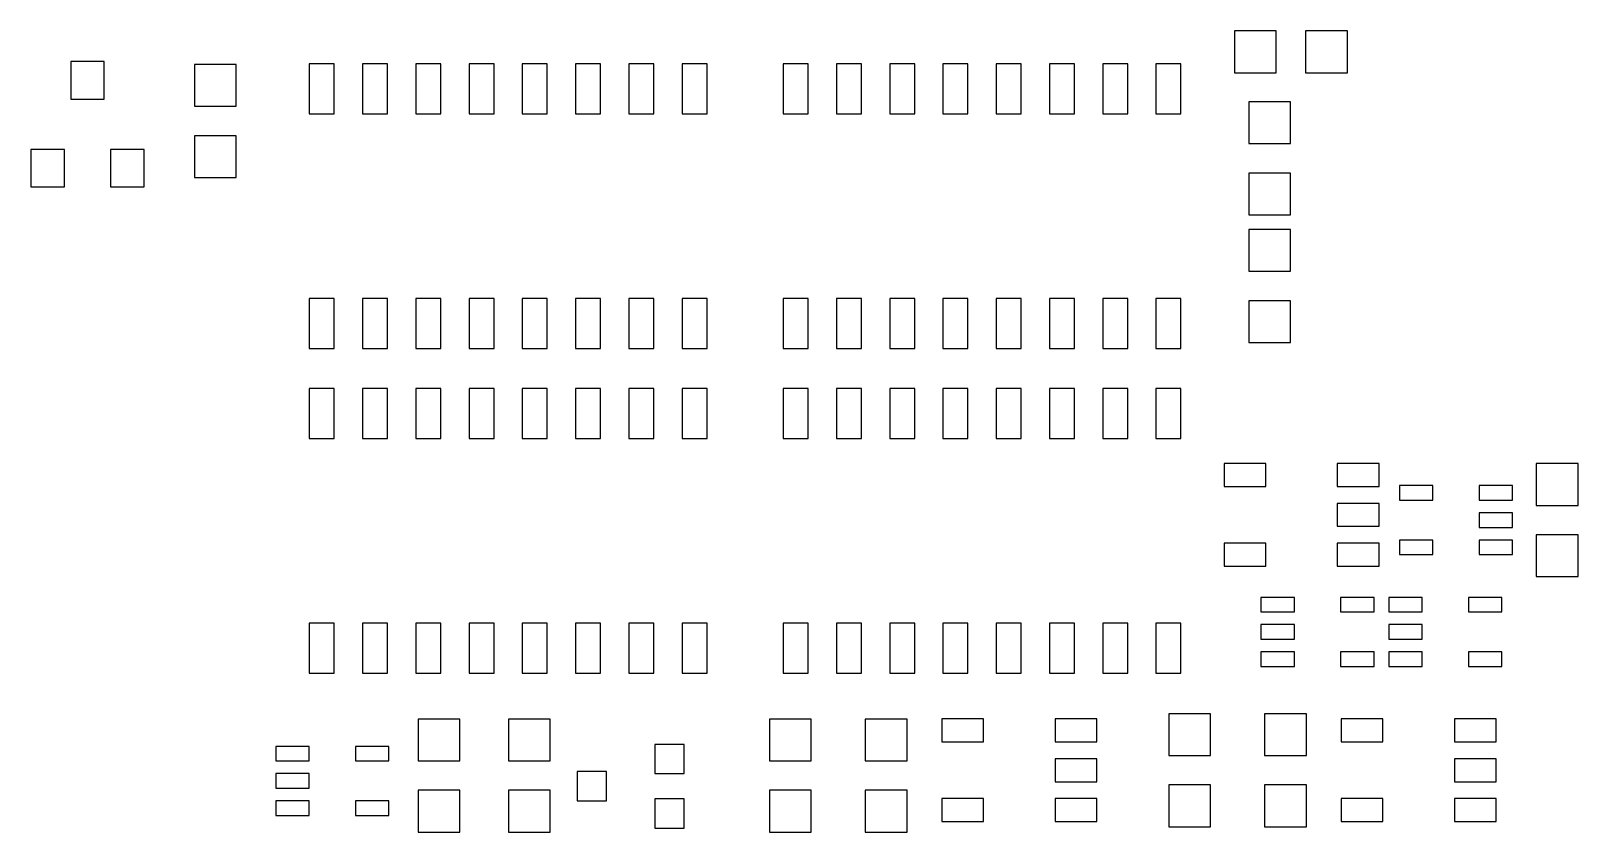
# Model space of a CAD drawing. Header units: metres. Extents: x 1.2 to 38.1, y 1.1 to 20.2.
import ezdxf

# ---------------------------------------------------------------- set-up
doc = ezdxf.new("R2010")
doc.units = ezdxf.units.M

msp = doc.modelspace()

# ---------------------------------------------------------------- linework, layer by layer
for p, q in [((30.8906, 20.1836), (29.8936, 20.1836)), ((29.8936, 20.1836), (29.8936, 19.1865)), ((30.8906, 19.1865), (30.8906, 20.1836)), ((32.5908, 20.1836), (31.5938, 20.1836)), ((31.5938, 20.1836), (31.5938, 19.1865)), ((32.5908, 19.1865), (32.5908, 20.1836)), ((2.93848, 19.4551), (2.1416, 19.4551)), ((2.1416, 19.4551), (2.1416, 18.5586)), ((2.93848, 18.5586), (2.93848, 19.4551)), ((6.08691, 19.3828), (5.08984, 19.3828)), ((5.08984, 19.3828), (5.08984, 18.3857)), ((6.08691, 18.3857), (6.08691, 19.3828)), ((8.42676, 19.4004), (7.8291, 19.4004)), ((7.8291, 19.4004), (7.8291, 18.2031)), ((8.42676, 18.2031), (8.42676, 19.4004)), ((9.69629, 19.4004), (9.09961, 19.4004)), ((9.09961, 19.4004), (9.09961, 18.2031)), ((9.69629, 18.2031), (9.69629, 19.4004)), ((10.9668, 19.4004), (10.3691, 19.4004)), ((10.3691, 19.4004), (10.3691, 18.2031)), ((10.9668, 18.2031), (10.9668, 19.4004)), ((12.2363, 19.4004), (11.6396, 19.4004)), ((11.6396, 19.4004), (11.6396, 18.2031)), ((12.2363, 18.2031), (12.2363, 19.4004)), ((13.5068, 19.4004), (12.9092, 19.4004)), ((12.9092, 19.4004), (12.9092, 18.2031)), ((13.5068, 18.2031), (13.5068, 19.4004)), ((14.7764, 19.4004), (14.1797, 19.4004)), ((14.1797, 19.4004), (14.1797, 18.2031)), ((14.7764, 18.2031), (14.7764, 19.4004)), ((16.0469, 19.4004), (15.4492, 19.4004)), ((15.4492, 19.4004), (15.4492, 18.2031)), ((16.0469, 18.2031), (16.0469, 19.4004)), ((17.3164, 19.4004), (16.7197, 19.4004)), ((16.7197, 19.4004), (16.7197, 18.2031)), ((17.3164, 18.2031), (17.3164, 19.4004)), ((19.7295, 19.4004), (19.1328, 19.4004)), ((19.1328, 19.4004), (19.1328, 18.2031)), ((19.7295, 18.2031), (19.7295, 19.4004)), ((20.999, 19.4004), (20.4023, 19.4004)), ((20.4023, 19.4004), (20.4023, 18.2031)), ((20.999, 18.2031), (20.999, 19.4004)), ((22.2695, 19.4004), (21.6729, 19.4004)), ((21.6729, 19.4004), (21.6729, 18.2031)), ((22.2695, 18.2031), (22.2695, 19.4004)), ((23.5391, 19.4004), (22.9424, 19.4004)), ((22.9424, 19.4004), (22.9424, 18.2031)), ((23.5391, 18.2031), (23.5391, 19.4004)), ((24.8096, 19.4004), (24.2129, 19.4004)), ((24.2129, 19.4004), (24.2129, 18.2031)), ((24.8096, 18.2031), (24.8096, 19.4004)), ((26.0791, 19.4004), (25.4824, 19.4004)), ((25.4824, 19.4004), (25.4824, 18.2031)), ((26.0791, 18.2031), (26.0791, 19.4004)), ((27.3496, 19.4004), (26.7529, 19.4004)), ((26.7529, 19.4004), (26.7529, 18.2031)), ((27.3496, 18.2031), (27.3496, 19.4004)), ((28.6191, 19.4004), (28.0225, 19.4004)), ((28.0225, 19.4004), (28.0225, 18.2031)), ((28.6191, 18.2031), (28.6191, 19.4004)), ((29.8936, 19.1865), (30.8906, 19.1865)), ((31.5938, 19.1865), (32.5908, 19.1865)), ((2.1416, 18.5586), (2.93848, 18.5586)), ((31.2324, 18.4932), (30.2354, 18.4932)), ((30.2354, 18.4932), (30.2354, 17.4961)), ((31.2324, 17.4961), (31.2324, 18.4932)), ((5.08984, 18.3857), (6.08691, 18.3857)), ((7.8291, 18.2031), (8.42676, 18.2031)), ((9.09961, 18.2031), (9.69629, 18.2031)), ((10.3691, 18.2031), (10.9668, 18.2031)), ((11.6396, 18.2031), (12.2363, 18.2031)), ((12.9092, 18.2031), (13.5068, 18.2031)), ((14.1797, 18.2031), (14.7764, 18.2031)), ((15.4492, 18.2031), (16.0469, 18.2031)), ((16.7197, 18.2031), (17.3164, 18.2031)), ((19.1328, 18.2031), (19.7295, 18.2031)), ((20.4023, 18.2031), (20.999, 18.2031)), ((21.6729, 18.2031), (22.2695, 18.2031)), ((22.9424, 18.2031), (23.5391, 18.2031)), ((24.2129, 18.2031), (24.8096, 18.2031)), ((25.4824, 18.2031), (26.0791, 18.2031)), ((26.7529, 18.2031), (27.3496, 18.2031)), ((28.0225, 18.2031), (28.6191, 18.2031)), ((1.98828, 17.3555), (1.19141, 17.3555)), ((1.19141, 17.3555), (1.19141, 16.459)), ((1.98828, 16.459), (1.98828, 17.3555)), ((3.88867, 17.3555), (3.0918, 17.3555)), ((3.0918, 17.3555), (3.0918, 16.459)), ((3.88867, 16.459), (3.88867, 17.3555)), ((6.08691, 17.6826), (5.08984, 17.6826)), ((5.08984, 17.6826), (5.08984, 16.6855)), ((6.08691, 16.6855), (6.08691, 17.6826)), ((30.2354, 17.4961), (31.2324, 17.4961)), ((5.08984, 16.6855), (6.08691, 16.6855)), ((31.2324, 16.793), (30.2354, 16.793)), ((30.2354, 16.793), (30.2354, 15.7969)), ((31.2324, 15.7969), (31.2324, 16.793)), ((1.19141, 16.459), (1.98828, 16.459)), ((3.0918, 16.459), (3.88867, 16.459)), ((30.2354, 15.7969), (31.2324, 15.7969)), ((31.2324, 15.4453), (30.2354, 15.4453)), ((30.2354, 15.4453), (30.2354, 14.4482)), ((31.2324, 14.4482), (31.2324, 15.4453)), ((30.2354, 14.4482), (31.2324, 14.4482)), ((8.42676, 13.8008), (7.8291, 13.8008)), ((7.8291, 13.8008), (7.8291, 12.6035)), ((8.42676, 12.6035), (8.42676, 13.8008)), ((9.69629, 13.8008), (9.09961, 13.8008)), ((9.09961, 13.8008), (9.09961, 12.6035)), ((9.69629, 12.6035), (9.69629, 13.8008)), ((10.9668, 13.8008), (10.3691, 13.8008)), ((10.3691, 13.8008), (10.3691, 12.6035)), ((10.9668, 12.6035), (10.9668, 13.8008)), ((12.2363, 13.8008), (11.6396, 13.8008)), ((11.6396, 13.8008), (11.6396, 12.6035)), ((12.2363, 12.6035), (12.2363, 13.8008)), ((13.5068, 13.8008), (12.9092, 13.8008)), ((12.9092, 13.8008), (12.9092, 12.6035)), ((13.5068, 12.6035), (13.5068, 13.8008)), ((14.7764, 13.8008), (14.1797, 13.8008)), ((14.1797, 13.8008), (14.1797, 12.6035)), ((14.7764, 12.6035), (14.7764, 13.8008)), ((16.0469, 13.8008), (15.4492, 13.8008)), ((15.4492, 13.8008), (15.4492, 12.6035)), ((16.0469, 12.6035), (16.0469, 13.8008)), ((17.3164, 13.8008), (16.7197, 13.8008)), ((16.7197, 13.8008), (16.7197, 12.6035)), ((17.3164, 12.6035), (17.3164, 13.8008)), ((19.7295, 13.8008), (19.1328, 13.8008)), ((19.1328, 13.8008), (19.1328, 12.6035)), ((19.7295, 12.6035), (19.7295, 13.8008)), ((20.999, 13.8008), (20.4023, 13.8008)), ((20.4023, 13.8008), (20.4023, 12.6035)), ((20.999, 12.6035), (20.999, 13.8008)), ((22.2695, 13.8008), (21.6729, 13.8008)), ((21.6729, 13.8008), (21.6729, 12.6035)), ((22.2695, 12.6035), (22.2695, 13.8008)), ((23.5391, 13.8008), (22.9424, 13.8008)), ((22.9424, 13.8008), (22.9424, 12.6035)), ((23.5391, 12.6035), (23.5391, 13.8008)), ((24.8096, 13.8008), (24.2129, 13.8008)), ((24.2129, 13.8008), (24.2129, 12.6035)), ((24.8096, 12.6035), (24.8096, 13.8008)), ((26.0791, 13.8008), (25.4824, 13.8008)), ((25.4824, 13.8008), (25.4824, 12.6035)), ((26.0791, 12.6035), (26.0791, 13.8008)), ((27.3496, 13.8008), (26.7529, 13.8008)), ((26.7529, 13.8008), (26.7529, 12.6035)), ((27.3496, 12.6035), (27.3496, 13.8008)), ((28.6191, 13.8008), (28.0225, 13.8008)), ((28.0225, 13.8008), (28.0225, 12.6035)), ((28.6191, 12.6035), (28.6191, 13.8008)), ((31.2324, 13.7451), (30.2354, 13.7451)), ((30.2354, 13.7451), (30.2354, 12.749)), ((31.2324, 12.749), (31.2324, 13.7451)), ((7.8291, 12.6035), (8.42676, 12.6035)), ((9.09961, 12.6035), (9.69629, 12.6035)), ((10.3691, 12.6035), (10.9668, 12.6035)), ((11.6396, 12.6035), (12.2363, 12.6035)), ((12.9092, 12.6035), (13.5068, 12.6035)), ((14.1797, 12.6035), (14.7764, 12.6035)), ((15.4492, 12.6035), (16.0469, 12.6035)), ((16.7197, 12.6035), (17.3164, 12.6035)), ((19.1328, 12.6035), (19.7295, 12.6035)), ((20.4023, 12.6035), (20.999, 12.6035)), ((21.6729, 12.6035), (22.2695, 12.6035)), ((22.9424, 12.6035), (23.5391, 12.6035)), ((24.2129, 12.6035), (24.8096, 12.6035)), ((25.4824, 12.6035), (26.0791, 12.6035)), ((26.7529, 12.6035), (27.3496, 12.6035)), ((28.0225, 12.6035), (28.6191, 12.6035)), ((30.2354, 12.749), (31.2324, 12.749)), ((8.42676, 11.6533), (7.8291, 11.6533)), ((7.8291, 11.6533), (7.8291, 10.457)), ((8.42676, 10.457), (8.42676, 11.6533)), ((9.69629, 11.6533), (9.09961, 11.6533)), ((9.09961, 11.6533), (9.09961, 10.457)), ((9.69629, 10.457), (9.69629, 11.6533)), ((10.9668, 11.6533), (10.3691, 11.6533)), ((10.3691, 11.6533), (10.3691, 10.457)), ((10.9668, 10.457), (10.9668, 11.6533)), ((12.2363, 11.6533), (11.6396, 11.6533)), ((11.6396, 11.6533), (11.6396, 10.457)), ((12.2363, 10.457), (12.2363, 11.6533)), ((13.5068, 11.6533), (12.9092, 11.6533)), ((12.9092, 11.6533), (12.9092, 10.457)), ((13.5068, 10.457), (13.5068, 11.6533)), ((14.7764, 11.6533), (14.1797, 11.6533)), ((14.1797, 11.6533), (14.1797, 10.457)), ((14.7764, 10.457), (14.7764, 11.6533)), ((16.0469, 11.6533), (15.4492, 11.6533)), ((15.4492, 11.6533), (15.4492, 10.457)), ((16.0469, 10.457), (16.0469, 11.6533)), ((17.3164, 11.6533), (16.7197, 11.6533)), ((16.7197, 11.6533), (16.7197, 10.457)), ((17.3164, 10.457), (17.3164, 11.6533)), ((19.7295, 11.6533), (19.1328, 11.6533)), ((19.1328, 11.6533), (19.1328, 10.457)), ((19.7295, 10.457), (19.7295, 11.6533)), ((20.999, 11.6533), (20.4023, 11.6533)), ((20.4023, 11.6533), (20.4023, 10.457)), ((20.999, 10.457), (20.999, 11.6533)), ((22.2695, 11.6533), (21.6729, 11.6533)), ((21.6729, 11.6533), (21.6729, 10.457)), ((22.2695, 10.457), (22.2695, 11.6533)), ((23.5391, 11.6533), (22.9424, 11.6533)), ((22.9424, 11.6533), (22.9424, 10.457)), ((23.5391, 10.457), (23.5391, 11.6533)), ((24.8096, 11.6533), (24.2129, 11.6533)), ((24.2129, 11.6533), (24.2129, 10.457)), ((24.8096, 10.457), (24.8096, 11.6533)), ((26.0791, 11.6533), (25.4824, 11.6533)), ((25.4824, 11.6533), (25.4824, 10.457)), ((26.0791, 10.457), (26.0791, 11.6533)), ((27.3496, 11.6533), (26.7529, 11.6533)), ((26.7529, 11.6533), (26.7529, 10.457)), ((27.3496, 10.457), (27.3496, 11.6533)), ((28.6191, 11.6533), (28.0225, 11.6533)), ((28.0225, 11.6533), (28.0225, 10.457)), ((28.6191, 10.457), (28.6191, 11.6533)), ((7.8291, 10.457), (8.42676, 10.457)), ((9.09961, 10.457), (9.69629, 10.457)), ((10.3691, 10.457), (10.9668, 10.457)), ((11.6396, 10.457), (12.2363, 10.457)), ((12.9092, 10.457), (13.5068, 10.457)), ((14.1797, 10.457), (14.7764, 10.457)), ((15.4492, 10.457), (16.0469, 10.457)), ((16.7197, 10.457), (17.3164, 10.457)), ((19.1328, 10.457), (19.7295, 10.457)), ((20.4023, 10.457), (20.999, 10.457)), ((21.6729, 10.457), (22.2695, 10.457)), ((22.9424, 10.457), (23.5391, 10.457)), ((24.2129, 10.457), (24.8096, 10.457)), ((25.4824, 10.457), (26.0791, 10.457)), ((26.7529, 10.457), (27.3496, 10.457)), ((28.0225, 10.457), (28.6191, 10.457)), ((30.6445, 9.85938), (29.6475, 9.85938)), ((29.6475, 9.85938), (29.6475, 9.3125)), ((30.6445, 9.3125), (30.6445, 9.85938)), ((33.3447, 9.85938), (32.3477, 9.85938)), ((32.3477, 9.85938), (32.3477, 9.3125)), ((33.3447, 9.3125), (33.3447, 9.85938)), ((38.0908, 9.85742), (37.0938, 9.85742)), ((37.0938, 9.85742), (37.0938, 8.86035)), ((38.0908, 8.86035), (38.0908, 9.85742)), ((29.6475, 9.3125), (30.6445, 9.3125)), ((32.3477, 9.3125), (33.3447, 9.3125)), ((34.627, 9.33203), (33.8301, 9.33203)), ((33.8301, 9.33203), (33.8301, 8.98535)), ((34.627, 8.98535), (34.627, 9.33203)), ((36.5273, 9.33203), (35.7305, 9.33203)), ((35.7305, 9.33203), (35.7305, 8.98535)), ((36.5273, 8.98535), (36.5273, 9.33203)), ((33.3447, 8.90918), (32.3477, 8.90918)), ((32.3477, 8.90918), (32.3477, 8.3623)), ((33.3447, 8.3623), (33.3447, 8.90918)), ((33.8301, 8.98535), (34.627, 8.98535)), ((35.7305, 8.98535), (36.5273, 8.98535)), ((37.0938, 8.86035), (38.0908, 8.86035)), ((36.5273, 8.68262), (35.7305, 8.68262)), ((35.7305, 8.68262), (35.7305, 8.33594)), ((36.5273, 8.33594), (36.5273, 8.68262)), ((32.3477, 8.3623), (33.3447, 8.3623)), ((35.7305, 8.33594), (36.5273, 8.33594)), ((38.0908, 8.15723), (37.0938, 8.15723)), ((37.0938, 8.15723), (37.0938, 7.16016)), ((38.0908, 7.16016), (38.0908, 8.15723)), ((30.6445, 7.95898), (29.6475, 7.95898)), ((29.6475, 7.95898), (29.6475, 7.41211)), ((30.6445, 7.41211), (30.6445, 7.95898)), ((33.3447, 7.95898), (32.3477, 7.95898)), ((32.3477, 7.95898), (32.3477, 7.41211)), ((33.3447, 7.41211), (33.3447, 7.95898)), ((34.627, 8.03223), (33.8301, 8.03223)), ((33.8301, 8.03223), (33.8301, 7.68555)), ((34.627, 7.68555), (34.627, 8.03223)), ((36.5273, 8.03223), (35.7305, 8.03223)), ((35.7305, 8.03223), (35.7305, 7.68555)), ((36.5273, 7.68555), (36.5273, 8.03223)), ((29.6475, 7.41211), (30.6445, 7.41211)), ((32.3477, 7.41211), (33.3447, 7.41211)), ((33.8301, 7.68555), (34.627, 7.68555)), ((35.7305, 7.68555), (36.5273, 7.68555)), ((37.0938, 7.16016), (38.0908, 7.16016)), ((31.3252, 6.66504), (30.5283, 6.66504)), ((30.5283, 6.66504), (30.5283, 6.31836)), ((31.3252, 6.31836), (31.3252, 6.66504)), ((33.2256, 6.66504), (32.4287, 6.66504)), ((32.4287, 6.66504), (32.4287, 6.31836)), ((33.2256, 6.31836), (33.2256, 6.66504)), ((34.373, 6.66504), (33.5762, 6.66504)), ((33.5762, 6.66504), (33.5762, 6.31836)), ((34.373, 6.31836), (34.373, 6.66504)), ((36.2734, 6.66504), (35.4766, 6.66504)), ((35.4766, 6.66504), (35.4766, 6.31836)), ((36.2734, 6.31836), (36.2734, 6.66504)), ((30.5283, 6.31836), (31.3252, 6.31836)), ((32.4287, 6.31836), (33.2256, 6.31836)), ((33.5762, 6.31836), (34.373, 6.31836)), ((35.4766, 6.31836), (36.2734, 6.31836)), ((8.42676, 6.05371), (7.8291, 6.05371)), ((7.8291, 6.05371), (7.8291, 4.85645)), ((8.42676, 4.85645), (8.42676, 6.05371)), ((9.69629, 6.05371), (9.09961, 6.05371)), ((9.09961, 6.05371), (9.09961, 4.85645)), ((9.69629, 4.85645), (9.69629, 6.05371)), ((10.9668, 6.05371), (10.3691, 6.05371)), ((10.3691, 6.05371), (10.3691, 4.85645)), ((10.9668, 4.85645), (10.9668, 6.05371)), ((12.2363, 6.05371), (11.6396, 6.05371)), ((11.6396, 6.05371), (11.6396, 4.85645)), ((12.2363, 4.85645), (12.2363, 6.05371)), ((13.5068, 6.05371), (12.9092, 6.05371)), ((12.9092, 6.05371), (12.9092, 4.85645)), ((13.5068, 4.85645), (13.5068, 6.05371)), ((14.7764, 6.05371), (14.1797, 6.05371)), ((14.1797, 6.05371), (14.1797, 4.85645)), ((14.7764, 4.85645), (14.7764, 6.05371)), ((16.0469, 6.05371), (15.4492, 6.05371)), ((15.4492, 6.05371), (15.4492, 4.85645)), ((16.0469, 4.85645), (16.0469, 6.05371)), ((17.3164, 6.05371), (16.7197, 6.05371)), ((16.7197, 6.05371), (16.7197, 4.85645)), ((17.3164, 4.85645), (17.3164, 6.05371)), ((19.7295, 6.05371), (19.1328, 6.05371)), ((19.1328, 6.05371), (19.1328, 4.85645)), ((19.7295, 4.85645), (19.7295, 6.05371)), ((20.999, 6.05371), (20.4023, 6.05371)), ((20.4023, 6.05371), (20.4023, 4.85645)), ((20.999, 4.85645), (20.999, 6.05371)), ((22.2695, 6.05371), (21.6729, 6.05371)), ((21.6729, 6.05371), (21.6729, 4.85645)), ((22.2695, 4.85645), (22.2695, 6.05371)), ((23.5391, 6.05371), (22.9424, 6.05371)), ((22.9424, 6.05371), (22.9424, 4.85645)), ((23.5391, 4.85645), (23.5391, 6.05371)), ((24.8096, 6.05371), (24.2129, 6.05371)), ((24.2129, 6.05371), (24.2129, 4.85645)), ((24.8096, 4.85645), (24.8096, 6.05371)), ((26.0791, 6.05371), (25.4824, 6.05371)), ((25.4824, 6.05371), (25.4824, 4.85645)), ((26.0791, 4.85645), (26.0791, 6.05371)), ((27.3496, 6.05371), (26.7529, 6.05371)), ((26.7529, 6.05371), (26.7529, 4.85645)), ((27.3496, 4.85645), (27.3496, 6.05371)), ((28.6191, 6.05371), (28.0225, 6.05371)), ((28.0225, 6.05371), (28.0225, 4.85645)), ((28.6191, 4.85645), (28.6191, 6.05371)), ((31.3252, 6.01562), (30.5283, 6.01562)), ((30.5283, 6.01562), (30.5283, 5.66895)), ((31.3252, 5.66895), (31.3252, 6.01562)), ((34.373, 6.01562), (33.5762, 6.01562)), ((33.5762, 6.01562), (33.5762, 5.66895)), ((34.373, 5.66895), (34.373, 6.01562)), ((30.5283, 5.66895), (31.3252, 5.66895)), ((33.5762, 5.66895), (34.373, 5.66895)), ((31.3252, 5.36523), (30.5283, 5.36523)), ((30.5283, 5.36523), (30.5283, 5.01855)), ((31.3252, 5.01855), (31.3252, 5.36523)), ((33.2256, 5.36523), (32.4287, 5.36523)), ((32.4287, 5.36523), (32.4287, 5.01855)), ((33.2256, 5.01855), (33.2256, 5.36523)), ((34.373, 5.36523), (33.5762, 5.36523)), ((33.5762, 5.36523), (33.5762, 5.01855)), ((34.373, 5.01855), (34.373, 5.36523)), ((36.2734, 5.36523), (35.4766, 5.36523)), ((35.4766, 5.36523), (35.4766, 5.01855)), ((36.2734, 5.01855), (36.2734, 5.36523)), ((7.8291, 4.85645), (8.42676, 4.85645)), ((9.09961, 4.85645), (9.69629, 4.85645)), ((10.3691, 4.85645), (10.9668, 4.85645)), ((11.6396, 4.85645), (12.2363, 4.85645)), ((12.9092, 4.85645), (13.5068, 4.85645)), ((14.1797, 4.85645), (14.7764, 4.85645)), ((15.4492, 4.85645), (16.0469, 4.85645)), ((16.7197, 4.85645), (17.3164, 4.85645)), ((19.1328, 4.85645), (19.7295, 4.85645)), ((20.4023, 4.85645), (20.999, 4.85645)), ((21.6729, 4.85645), (22.2695, 4.85645)), ((22.9424, 4.85645), (23.5391, 4.85645)), ((24.2129, 4.85645), (24.8096, 4.85645)), ((25.4824, 4.85645), (26.0791, 4.85645)), ((26.7529, 4.85645), (27.3496, 4.85645)), ((28.0225, 4.85645), (28.6191, 4.85645)), ((30.5283, 5.01855), (31.3252, 5.01855)), ((32.4287, 5.01855), (33.2256, 5.01855)), ((33.5762, 5.01855), (34.373, 5.01855)), ((35.4766, 5.01855), (36.2734, 5.01855)), ((11.4209, 3.76172), (10.4238, 3.76172)), ((10.4238, 3.76172), (10.4238, 2.76465)), ((11.4209, 2.76465), (11.4209, 3.76172)), ((13.5791, 3.76172), (12.583, 3.76172)), ((12.583, 3.76172), (12.583, 2.76465)), ((13.5791, 2.76465), (13.5791, 3.76172)), ((19.8027, 3.76172), (18.8057, 3.76172)), ((18.8057, 3.76172), (18.8057, 2.76465)), ((19.8027, 2.76465), (19.8027, 3.76172)), ((22.0889, 3.76172), (21.0918, 3.76172)), ((21.0918, 3.76172), (21.0918, 2.76465)), ((22.0889, 2.76465), (22.0889, 3.76172)), ((23.9131, 3.76367), (22.917, 3.76367)), ((22.917, 3.76367), (22.917, 3.2168)), ((23.9131, 3.2168), (23.9131, 3.76367)), ((26.6133, 3.76367), (25.6162, 3.76367)), ((25.6162, 3.76367), (25.6162, 3.2168)), ((26.6133, 3.2168), (26.6133, 3.76367)), ((29.3271, 3.88867), (28.3301, 3.88867)), ((28.3301, 3.88867), (28.3301, 2.8916)), ((29.3271, 2.8916), (29.3271, 3.88867)), ((31.6133, 3.88867), (30.6162, 3.88867)), ((30.6162, 3.88867), (30.6162, 2.8916)), ((31.6133, 2.8916), (31.6133, 3.88867)), ((33.4385, 3.76367), (32.4414, 3.76367)), ((32.4414, 3.76367), (32.4414, 3.2168)), ((33.4385, 3.2168), (33.4385, 3.76367)), ((36.1387, 3.76367), (35.1416, 3.76367)), ((35.1416, 3.76367), (35.1416, 3.2168)), ((36.1387, 3.2168), (36.1387, 3.76367)), ((7.83008, 3.10938), (7.0332, 3.10938)), ((7.0332, 3.10938), (7.0332, 2.7627)), ((7.83008, 2.7627), (7.83008, 3.10938)), ((9.73047, 3.10938), (8.93359, 3.10938)), ((8.93359, 3.10938), (8.93359, 2.7627)), ((9.73047, 2.7627), (9.73047, 3.10938)), ((16.7676, 3.15723), (16.0703, 3.15723)), ((16.0703, 3.15723), (16.0703, 2.46094)), ((16.7676, 2.46094), (16.7676, 3.15723)), ((22.917, 3.2168), (23.9131, 3.2168)), ((25.6162, 3.2168), (26.6133, 3.2168)), ((32.4414, 3.2168), (33.4385, 3.2168)), ((35.1416, 3.2168), (36.1387, 3.2168)), ((7.0332, 2.7627), (7.83008, 2.7627)), ((8.93359, 2.7627), (9.73047, 2.7627)), ((10.4238, 2.76465), (11.4209, 2.76465)), ((12.583, 2.76465), (13.5791, 2.76465)), ((18.8057, 2.76465), (19.8027, 2.76465)), ((21.0918, 2.76465), (22.0889, 2.76465)), ((26.6133, 2.81348), (25.6162, 2.81348)), ((25.6162, 2.81348), (25.6162, 2.2666)), ((26.6133, 2.2666), (26.6133, 2.81348)), ((28.3301, 2.8916), (29.3271, 2.8916)), ((30.6162, 2.8916), (31.6133, 2.8916)), ((36.1387, 2.81348), (35.1416, 2.81348)), ((35.1416, 2.81348), (35.1416, 2.2666)), ((36.1387, 2.2666), (36.1387, 2.81348)), ((7.83008, 2.45898), (7.0332, 2.45898)), ((7.0332, 2.45898), (7.0332, 2.1123)), ((7.83008, 2.1123), (7.83008, 2.45898)), ((14.917, 2.50781), (14.2207, 2.50781)), ((14.2207, 2.50781), (14.2207, 1.81055)), ((14.917, 1.81055), (14.917, 2.50781)), ((16.0703, 2.46094), (16.7676, 2.46094)), ((25.6162, 2.2666), (26.6133, 2.2666)), ((35.1416, 2.2666), (36.1387, 2.2666)), ((7.0332, 2.1123), (7.83008, 2.1123)), ((11.4209, 2.06152), (10.4238, 2.06152)), ((10.4238, 2.06152), (10.4238, 1.06445)), ((11.4209, 1.06445), (11.4209, 2.06152)), ((13.5791, 2.06152), (12.583, 2.06152)), ((12.583, 2.06152), (12.583, 1.06445)), ((13.5791, 1.06445), (13.5791, 2.06152)), ((16.7676, 1.85742), (16.0703, 1.85742)), ((16.0703, 1.85742), (16.0703, 1.16016)), ((16.7676, 1.16016), (16.7676, 1.85742)), ((19.8027, 2.06152), (18.8057, 2.06152)), ((18.8057, 2.06152), (18.8057, 1.06445)), ((19.8027, 1.06445), (19.8027, 2.06152)), ((22.0889, 2.06152), (21.0918, 2.06152)), ((21.0918, 2.06152), (21.0918, 1.06445)), ((22.0889, 1.06445), (22.0889, 2.06152)), ((23.9131, 1.86328), (22.917, 1.86328)), ((22.917, 1.86328), (22.917, 1.31641)), ((23.9131, 1.31641), (23.9131, 1.86328)), ((26.6133, 1.86328), (25.6162, 1.86328)), ((25.6162, 1.86328), (25.6162, 1.31641)), ((26.6133, 1.31641), (26.6133, 1.86328)), ((29.3271, 2.18848), (28.3301, 2.18848)), ((28.3301, 2.18848), (28.3301, 1.19141)), ((29.3271, 1.19141), (29.3271, 2.18848)), ((31.6133, 2.18848), (30.6162, 2.18848)), ((30.6162, 2.18848), (30.6162, 1.19141)), ((31.6133, 1.19141), (31.6133, 2.18848)), ((33.4385, 1.86328), (32.4414, 1.86328)), ((32.4414, 1.86328), (32.4414, 1.31641)), ((33.4385, 1.31641), (33.4385, 1.86328)), ((36.1387, 1.86328), (35.1416, 1.86328)), ((35.1416, 1.86328), (35.1416, 1.31641)), ((36.1387, 1.31641), (36.1387, 1.86328)), ((7.83008, 1.80957), (7.0332, 1.80957)), ((7.0332, 1.80957), (7.0332, 1.46289)), ((7.83008, 1.46289), (7.83008, 1.80957)), ((9.73047, 1.80957), (8.93359, 1.80957)), ((8.93359, 1.80957), (8.93359, 1.46289)), ((9.73047, 1.46289), (9.73047, 1.80957)), ((14.2207, 1.81055), (14.917, 1.81055)), ((7.0332, 1.46289), (7.83008, 1.46289)), ((8.93359, 1.46289), (9.73047, 1.46289)), ((16.0703, 1.16016), (16.7676, 1.16016)), ((22.917, 1.31641), (23.9131, 1.31641)), ((25.6162, 1.31641), (26.6133, 1.31641)), ((28.3301, 1.19141), (29.3271, 1.19141)), ((30.6162, 1.19141), (31.6133, 1.19141)), ((32.4414, 1.31641), (33.4385, 1.31641)), ((35.1416, 1.31641), (36.1387, 1.31641)), ((10.4238, 1.06445), (11.4209, 1.06445)), ((12.583, 1.06445), (13.5791, 1.06445)), ((18.8057, 1.06445), (19.8027, 1.06445)), ((21.0918, 1.06445), (22.0889, 1.06445))]:
    msp.add_line(p, q)

doc.saveas('drawing.dxf')
